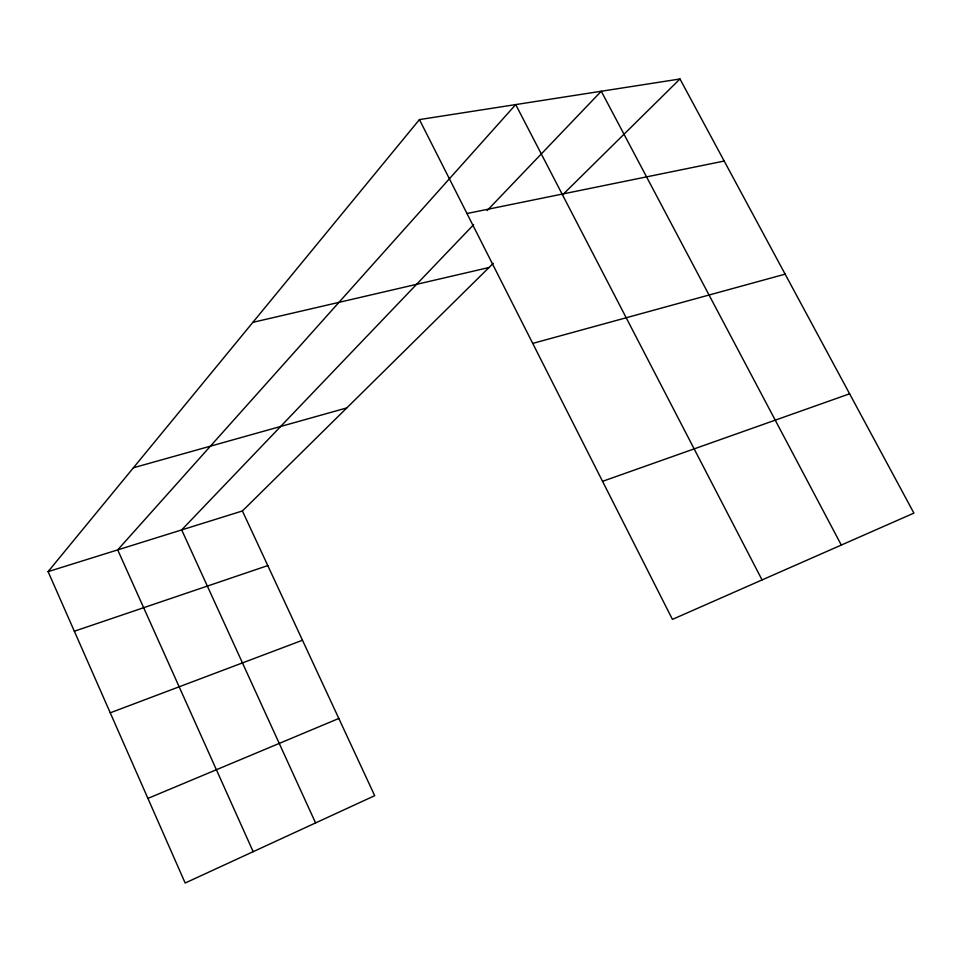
<?xml version="1.0" encoding="UTF-8"?>
<svg xmlns="http://www.w3.org/2000/svg" width="962" height="962" viewBox="0 0 962 962"><rect width="100%" height="100%" fill="white"/><g stroke="black" fill="none" stroke-linecap="round" stroke-linejoin="round"><path stroke-width="1.44" d="M493.253 263.323L242.412 510.966L374.699 795.682L185.161 883.02L48.1 571.62L419.432 119.589L679.966 78.98L913.9 513.107L672.426 619.384L419.432 119.589M473.665 224.651L181.686 529.918L315.572 822.931M487.157 210.546L601.262 91.246L841.305 545.057M562.409 195.045L679.966 78.98M147.92 798.412L338.828 718.47M110.245 712.818L302.477 640.247M602.549 481.337L849.614 393.807M74.339 631.228L267.785 565.584M48.1 571.62L242.412 510.966M133.405 467.772L346.777 407.924M532.732 343.41L785.136 274.146M252.874 322.342L488.997 267.52M466.979 213.516L724.182 161.039M762.06 579.93L515.716 104.581L117.701 549.891L253.174 851.683"/></g></svg>
